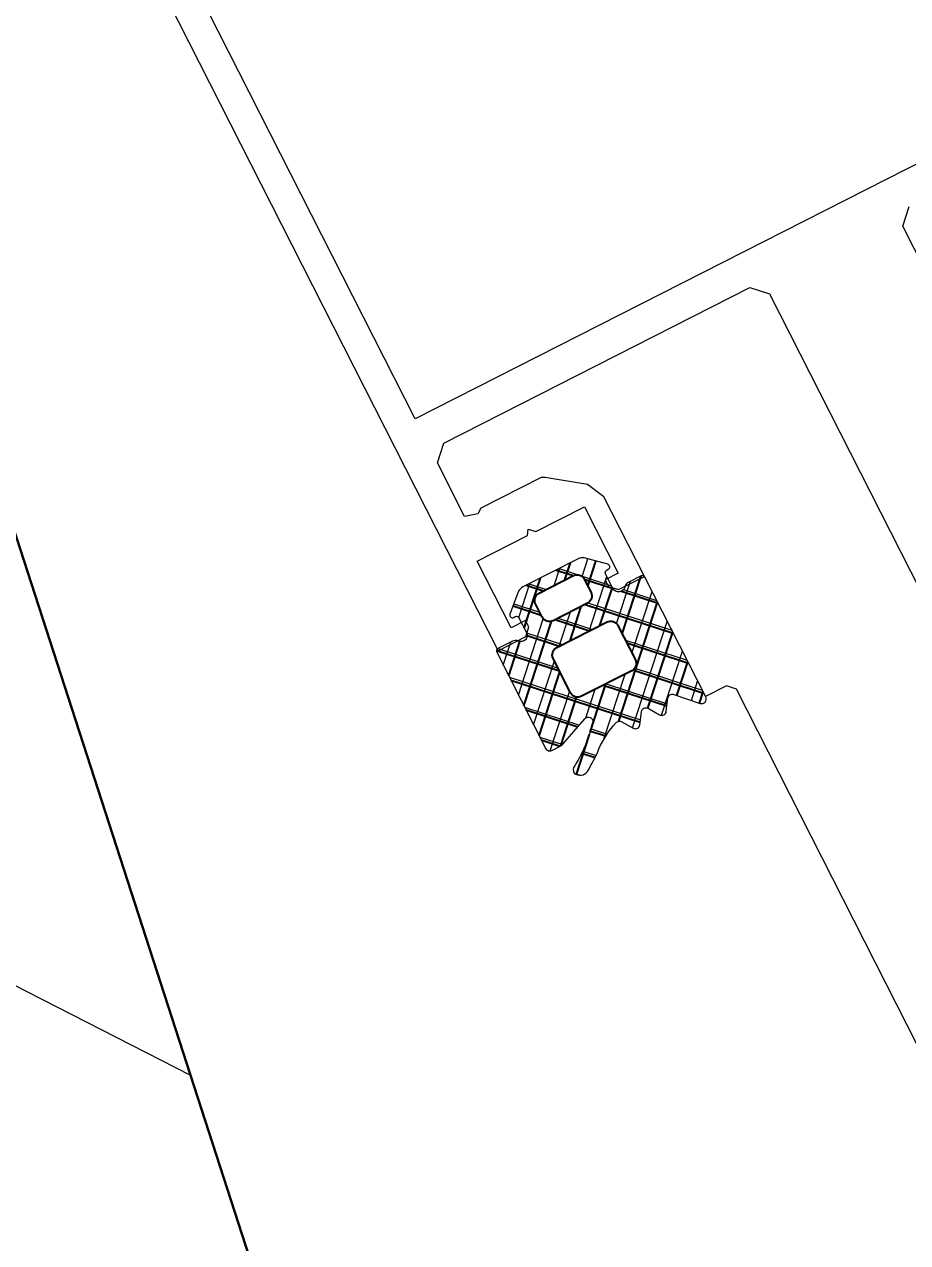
# Model space of a CAD drawing. Header units: millimetres. Extents: x -360149 to 682031, y -35655 to 209517.
# Drawn here: x 75792.6 to 75851.7, y 106471.6 to 106553.1 of the extents above; entities that cross this region are included whole.
import ezdxf
from ezdxf import colors
from ezdxf.entities.mleader import LeaderData, LeaderLine
from ezdxf.math import Vec2, Vec3

# ---------------------------------------------------------------- set-up
doc = ezdxf.new("R2010")
doc.units = ezdxf.units.MM
doc.header["$MEASUREMENT"] = 0
doc.linetypes.add('HIDDEN', pattern=[6, 4, -2])
doc.layers.get('0').update_dxf_attribs({"color": 250, "lineweight": 9})
for name, color, linetype, lineweight in [('АР_Колонны', 250, 'Continuous', 30), ('АР_Колонны Штрих', 250, 'Continuous', 5), ('АР_Окна', 4, 'Continuous', 0), ('АР_Отметки', 250, 'Continuous', 15), ('АР_Перегородки витражные', 152, 'Continuous', 13), ('АР_стены', 250, 'Continuous', 30), ('АР_Сущ Несущая стена', 216, 'Continuous', 30), ('перекр 0.3', 181, 'Continuous', 30)]:
    doc.layers.add(name, color=color, linetype=linetype, lineweight=lineweight)
doc.layers.add('Тонкая', color=7, linetype='Continuous')
doc.styles.add('ISOCPEUR', font='isocpeur.ttf', dxfattribs={"width": 0.7})

# ---------------------------------------------------------------- blocks, each defined once
blk = doc.blocks.new('_DotSmall')
at = {"color": 0, "linetype": 'ByBlock', "const_width": 0.5}
blk.add_lwpolyline([(-0.0625, 0, 1), (0.0625, 0, 1)], format="xyb", close=True, dxfattribs=at)
blk = doc.blocks.new('A$Cb1ac1438')
at = {"layer": 'АР_Колонны Штрих', "ltscale": 100}
h = blk.add_hatch(dxfattribs=at)
h.set_pattern_fill('ANSI35', color=256, scale=500, angle=-72.0645431068729)
h.set_pattern_definition([(332.9354568931271, (-256735.9129927806, 917047.4838722233), (56.87424014611736, 111.3118179161664), []), (332.9354568931271, (-256708.6942039412, 916963.3908433332), (56.87424014611736, 111.3118179161664), [156.25, -31.25, 0, -31.25])])
h.paths.add_polyline_path([(173.2168417862558, -6154.528628895481), (50.03866453003138, -5773.967021993492), (-330.5229423719575, -5897.145199249746), (-207.3447651157039, -6277.70680615172)])
at = {"layer": 'АР_Колонны', "ltscale": 100}
blk.add_lwpolyline([(50.03866453003138, -5773.967021993492), (173.2168417862558, -6154.528628895481), (-207.3447651157039, -6277.70680615172), (-330.5229423719575, -5897.145199249746)], close=True, dxfattribs=at)
blk = doc.blocks.new('стойка витр.')
h = blk.add_hatch()
h.set_pattern_fill('ANSI37', scale=0.5, angle=-69.23283665521843)
h.set_pattern_definition([(335.7671633447816, (-69115.31625940584, 318510.9409690977), (0.6515825639889636, 1.447617495164233), []), (65.76716334478155, (-69115.31625940584, 318510.9409690977), (-1.447617495164233, 0.6515825639889636), [])])
edge = h.paths.add_edge_path()
edge.add_line((-22.69442369043827, 14.13646889062511), (-23.03581465108437, 15.03674084689555))
edge.add_arc((-23.43472203482704, 14.88552442783714), 0.426606969231953, 20.76054121617168, 72.29995807937499)
edge.add_arc((-23.17519432072194, 15.69843630689562), 0.4267278803337561, 110.7639791014305, 252.28796188313498, ccw=False)
edge.add_line((-23.32647754022037, 16.09744767434313), (-22.30045238576713, 16.48652534212306))
edge.add_arc((-22.23557122191811, 16.31559297980009), 0.1828317202011609, 20.74895968860318, 110.7853670150393, ccw=False)
edge.add_line((-22.06459766681655, 16.38036551539699), (-22.02136925791274, 16.26636916297139))
edge.add_arc((-21.85036169383434, 16.33121481389334), 0.1828894349477776, 200.7666051414026, 335.7779732891441)
edge.add_line((-21.68357339510112, 16.25618009645405), (-21.08991230116226, 17.78525728297245))
edge.add_arc((-21.70321396183568, 17.95657679537892), 0.6367804192309714, 344.3928406199507, 381.7248777476984)
edge.add_line((-21.1116628201562, 18.19228116337763), (-22.58147269752226, 22.06827310883818))
edge.add_arc((-23.18057156739388, 21.852472630542), 0.6367804192296693, 19.80944894391843, 57.14148607166609)
edge.add_line((-22.83507592984824, 22.38737642259366), (-24.29334917705273, 23.13834224954917))
edge.add_arc((-24.36844682475663, 22.97158227615987), 0.1828894349476184, 65.75635339884347, 200.7677215648203)
edge.add_line((-24.53945312526776, 22.90673329312267), (-24.49622471639304, 22.79273694081348))
edge.add_arc((-24.66715707872659, 22.7278557770023), 0.1828317201976129, -69.25104032206309, 20.78536700277641, ccw=False)
edge.add_line((-24.60238454316277, 22.55688222189201), (-25.62840969761601, 22.16780455411208))
edge.add_arc((-25.77973726672901, 22.56679910380675), 0.4267278803402734, 149.2463648073436, 290.7703475895543, ccw=False)
edge.add_arc((-26.51302534269302, 23.00322659508151), 0.4266069692186295, 329.2343686070108, 380.7737854734352)
edge.add_line((-26.11415292418678, 23.1545352198882), (-26.50320860397187, 24.18050239048171))
edge.add_arc((-26.6741821590871, 24.11572985494814), 0.1828317201915107, 20.74895966852365, 110.7853670116034)
edge.add_line((-26.73906332292245, 24.28666221726598), (-33.46508004333009, 21.73609814226074))
edge.add_arc((-33.37260125833668, 21.44478009969028), 0.3056444463767395, 107.6120180140902, 200.6882886899978)
edge.add_line((-33.6585366082727, 21.33680091994756), (-33.39916615508264, 20.65282280623796))
edge.add_arc((-33.11489203283651, 20.76049792175978), 0.3039830703862393, 200.7452912846324, 225.8123610097134)
edge.add_line((-33.32677140043234, 20.54252351805917), (-31.79381202385412, 18.90709041146329))
edge.add_arc((-32.0063560722166, 18.68866847666476), 0.3047673113958362, -108.86283880448178, 45.781400895661875, ccw=False)
edge.add_arc((-28.70749382052437, 27.75544220980088), 9.952967568180252, 231.9543329511108, 250.0411665169116, ccw=False)
edge.add_arc((-35.13741779119496, 19.64784166335459), 0.4002801790554734, 42.30928712460122, 119.2250395725891)
edge.add_arc((-34.91139847875967, 19.56672148584141), 0.6024183835395109, 134.3950067436913, 228.6478049676944)
edge.add_arc((-28.53884731806517, 27.80771469972205), 11.01872594929672, 232.0873456721725, 240.8889416158169)
edge.add_arc((-36.88860151399224, 12.8729826853881), 6.091684827127049, 40.75890454826748, 60.61437004968877, ccw=False)
edge.add_arc((-32.50226594848368, 16.64775385941913), 0.3047655738188228, -34.89587558046088, 41.60271899476669, ccw=False)
edge.add_line((-32.25229934006347, 16.47340148731018), (-32.76342180219945, 15.75802363698313))
edge.add_arc((-32.51342051808022, 15.58368567090239), 0.3047857747310843, 145.1100748179471, 256.4242518685471)
edge.add_line((-32.58496309185284, 15.28741547561367), (-31.72801335877739, 15.09082250765641))
edge.add_arc((-31.79955593254474, 14.79455231235153), 0.3047857747455557, -34.88992517811971, 76.42425187022229, ccw=False)
edge.add_line((-31.54955464840168, 14.62021434627968), (-32.06065512256464, 13.90477851201285))
edge.add_arc((-31.81065383841726, 13.73044054594722), 0.304785774745541, 145.1100748233031, 256.4242518693868)
edge.add_line((-31.88219641218893, 13.4341703506434), (-31.02524667911348, 13.23757738269342))
edge.add_arc((-31.09682011228135, 12.94126594878393), 0.3048331054871362, -24.2246592297883, 76.42043308581259, ccw=False)
edge.add_line((-30.81882951050648, 12.81618818287097), (-31.59985344059533, 11.12048939903616))
edge.add_arc((-31.32187980059053, 10.99539431777895), 0.3048247429134716, 155.7710645559098, 290.7402899417831)
edge.add_line((-31.21393143609748, 10.71032366952568), (-22.80062470957637, 13.90072279884771))
edge.add_arc((-22.86539724513609, 14.07169635396312), 0.1828317202009504, 290.7489596761703, 380.7489600455551)
edge = h.paths.add_edge_path(flags=16)
edge.add_line((-23.10434971895302, 21.04022295145114), (-22.19142218885827, 18.63276889372355))
edge.add_arc((-22.69773797682865, 18.4407695405971), 0.5414973949605305, -69.23283665472542, 20.767163345274582, ccw=False)
edge.add_line((-22.5057386237022, 17.93445375262672), (-23.43116100440966, 17.58352553217992))
edge.add_arc((-23.62316035752519, 18.08984132014666), 0.5414973949532591, 200.7671633443313, 290.7671633443313, ccw=False)
edge.add_line((-24.12947614549194, 17.89784196703113), (-25.04240367558668, 20.30529602475872))
edge.add_arc((-24.53608788761267, 20.4972953778888), 0.541497394965222, 110.76716334549809, 200.7671633454981, ccw=False)
edge.add_line((-24.72808724074275, 21.00361116586282), (-23.80266486003529, 21.35453938630963))
edge.add_arc((-23.6106655069234, 20.84822359833925), 0.5414973949553709, 20.767163343835023, 110.767163343835, ccw=False)
edge = h.paths.add_edge_path(flags=16)
edge.add_line((-26.85119390953332, 20.26120087689196), (-25.51269974335446, 16.73149769075098))
edge.add_arc((-26.01901553132848, 16.5394983376209), 0.541497394965222, -69.23283665450191, 20.76716334549809, ccw=False)
edge.add_line((-25.82701617819839, 16.03318254964688), (-28.23444912247942, 15.12026302596496))
edge.add_arc((-28.4264484756095, 15.62657881394625), 0.5414973949720253, 200.7671633452251, 290.76716334522513, ccw=False)
edge.add_line((-28.9327642635908, 15.43457946081617), (-30.27125842979876, 18.96428264696442))
edge.add_arc((-29.76494264181383, 19.15628200007632), 0.5414973949689773, 110.76716334328901, 200.767163343289, ccw=False)
edge.add_line((-29.95694199492573, 19.66259778806125), (-27.5495090506447, 20.57551731175045))
edge.add_arc((-27.35750969751825, 20.06920152376551), 0.541497394974137, 20.767163344728715, 110.76716334472869, ccw=False)
at = {"lineweight": 0, "ltscale": 100, "transparency": 33554687}
for points in [[(65.92687011216185, 59.2824299609274), (-26.6419368966599, 24.17953274302999), (-25.90703195796232, 22.24153677027789), (-25.27813291337225, 21.95846499659092), (-24.82208952034125, 22.13140062004823), (-25.21116718812846, 23.15742577453057), (-20.53714279274573, 24.92985650197079), (-19.19699615391437, 21.39579562939616), (-18.76855027934653, 21.29748815141647), (-18.98085410959902, 20.82581386800302), (-17.68393587967148, 17.40574934773758), (-22.35796027505421, 15.63331862029736), (-22.70380953396671, 16.54534742246324), (-23.1598529269977, 16.37241179900593), (-23.44292470067739, 15.74351275440858), (-22.75122618288151, 13.91945515007683), (-17.16517298531835, 16.03773513642955), (-16.24131551088067, 17.04008095841709), (-15.46667035139399, 19.81128934778826), (-15.4391308168415, 20.08251046122314), (-17.03864790883381, 24.30054944750736), (-17.39634782800567, 24.5561396704943), (-17.47095398549573, 25.44057095424068), (-13.70890040838276, 26.86717441076325), (-12.4510803312005, 26.30097287951503), (-4.305940852005733, 4.821667629301373), (-4.8720624113339, 3.563811556159635), (-32.68827406296623, -6.984337978748954)], [(-29.14341260807123, -16.33238676948531), (-1.327200956468005, -5.784237234569446), (-0.06938087928574532, -6.350438765824947)], [(-69.8438361948356, -5.633594956780144), (-69.21493715024553, -5.916666730459838), (-30.90838462579995, 8.609511357899464), (-30.62531285212026, 9.238410402496811), (-31.1873041553481, 10.72042096611403)]]:
    blk.add_lwpolyline(points, dxfattribs=at)
blk.add_lwpolyline([(63.8117502759269, 56.26367979055794), (85.07351613373612, 0.1949089383633691), (10.63088292890461, -28.03438542609365), (-10.63088292890461, 28.03438542610093)], close=True, dxfattribs=at)
at = {"color": 7, "lineweight": 0, "ltscale": 100, "transparency": 33554687}
blk.add_lwpolyline([(-22.69442369043827, 14.13646889062511), (-23.03581465108437, 15.03674084689555, 0.2287523810762611), (-23.30501911480678, 15.29193636016134, -0.7101639231358212), (-23.32647754022037, 16.09744767434313), (-22.30045238576713, 16.48652534212306, -0.4143996870914876), (-22.06459766681655, 16.38036551539699), (-22.02136925791274, 16.26636916297139, 0.6682503890445888), (-21.68357339510112, 16.25618009645405), (-21.08991230116226, 17.78525728297245, 0.1643479059441302), (-21.1116628201562, 18.19228116337763), (-22.58147269752226, 22.06827310883818, 0.1643479059441302), (-22.83507592984824, 22.38737642259366), (-24.29334917705273, 23.13834224954917, 0.6682503891596868), (-24.53945312526776, 22.90673329312267), (-24.49622471639304, 22.79273694081348, -0.4143996870833266), (-24.60238454316277, 22.55688222189201), (-25.62840969761601, 22.16780455411208, -0.7101639231391418), (-26.14645609946456, 22.78500538597291, 0.2287523810910513), (-26.11415292418678, 23.1545352198882), (-26.50320860397187, 24.18050239048171, 0.4143996871765861), (-26.73906332292245, 24.28666221726598), (-33.46508004333009, 21.73609814226074, 0.4300281847644905), (-33.6585366082727, 21.33680091994756), (-33.39916615508264, 20.65282280623796, 0.1098139781175365), (-33.32677140043234, 20.54252351805917), (-31.79381202385412, 18.90709041146329, -0.8000358277039689), (-32.10488848172827, 18.40026861818478, -0.07908294790216032), (-34.84140179419774, 19.91728321780829, 0.3488032577412263), (-35.33285102594527, 19.99716969329165, 0.4361245879823007), (-35.30940773655311, 19.11450854978466, 0.03842309887939363), (-33.89950172111276, 18.18089248692559, -0.08685322061285544), (-32.2743724368047, 16.85010652759956, -0.3467629046601076), (-32.25229934006347, 16.47340148731018), (-32.76342180219945, 15.75802363698313, 0.5278770357902526), (-32.58496309185284, 15.28741547561367), (-31.72801335877739, 15.09082250765641, -0.5278770357776507), (-31.54955464840168, 14.62021434627968), (-32.06065512256464, 13.90477851201285, 0.5278770357650493), (-31.88219641218893, 13.4341703506434), (-31.02524667911348, 13.23757738269342, -0.4697389635461835), (-30.81882951050648, 12.81618818287097), (-31.59985344059533, 11.12048939903616, 0.667984424932516), (-31.21393143609748, 10.71032366952568), (-22.80062470957637, 13.90072279884771, 0.4142135642613711)], format="xyb", close=True, dxfattribs=at)
for points in [[(-26.73906332292245, 24.28666221726598), (-26.73906332292245, 24.28666221726598)], [(-22.80062470957637, 13.90072279884771), (-22.80062470957637, 13.90072279884771)]]:
    blk.add_lwpolyline(points, dxfattribs=at)
at = {"color": 7}
for points in [[(-23.10434971895302, 21.04022295145114), (-22.19142218885827, 18.63276889372355, -0.414213562373095), (-22.5057386237022, 17.93445375262672), (-23.43116100440966, 17.58352553217992, -0.414213562373095), (-24.12947614549194, 17.89784196703113), (-25.04240367558668, 20.30529602475872, -0.414213562373095), (-24.72808724074275, 21.00361116586282), (-23.80266486003529, 21.35453938630963, -0.414213562373095)], [(-26.85119390953332, 20.26120087689196), (-25.51269974335446, 16.73149769075098, -0.414213562373095), (-25.82701617819839, 16.03318254964688), (-28.23444912247942, 15.12026302596496, -0.414213562373095), (-28.9327642635908, 15.43457946081617), (-30.27125842979876, 18.96428264696442, -0.414213562373095), (-29.95694199492573, 19.66259778806125), (-27.5495090506447, 20.57551731175045, -0.414213562373095)]]:
    blk.add_lwpolyline(points, format="xyb", close=True, dxfattribs=at)
at = {"color": 7, "lineweight": 0, "ltscale": 100, "transparency": 33554687}
blk.add_arc((-33.37357679728302, 21.44486016019073), 0.304760386648688, 110.7561904730667, 200.7778938289061, dxfattribs=at)
blk = doc.blocks.new('A$Cf7573d2c')
h = blk.add_hatch()
h.set_pattern_fill('ANSI37', color=5, scale=0.4999999999999999, angle=11.05056813833426)
h.set_pattern_definition([(56.05056813833426, (-325577.5326109263, -14427.20117750167), (-1.316880116997287, 0.8865568269756945), []), (146.0505681383342, (-325577.5326109263, -14427.20117750167), (-0.8865568269756945, -1.316880116997287), [])])
edge = h.paths.add_edge_path()
edge.add_line((11.41465996426996, -79.99643199487764), (10.46968452970032, -80.18098228986491))
edge.add_arc((10.55140614984776, -80.59968872998178), 0.4266069692291248, 101.043946010946, 152.583362874149)
edge.add_arc((9.793957552359752, -80.20668493908093), 0.4267278803342317, 191.0473838945442, 332.5713666762502, ccw=False)
edge.add_line((9.375137345981784, -80.28845485154307), (9.164808407542296, -79.21148187752988))
edge.add_arc((9.344238991408933, -79.17638054589366), 0.1828317201947123, 101.03236448459671, 191.0687718110337, ccw=False)
edge.add_line((9.30925168201793, -78.99692769389367), (9.428908583358862, -78.97355913252977))
edge.add_arc((9.39385494741606, -78.79406041936467), 0.182889434962051, 281.0500099214912, 416.0613780692319)
edge.add_line((9.495962937711738, -78.64232873599394), (8.089016010286286, -77.79911412490765))
edge.add_arc((7.816644230628035, -78.3747033152498), 0.6367804192914093, 64.67624541442503, 102.008282542173)
edge.add_line((7.684160098433495, -77.75185722101014), (3.615703731076792, -78.54641207955137))
edge.add_arc((3.727295635401254, -79.173338350509), 0.636780419240097, 100.0928537358094, 137.4248908635568)
edge.add_line((3.258376220357604, -78.74252065760083), (2.272063397220336, -80.0531302683521))
edge.add_arc((2.423756540580288, -80.15529550549245), 0.182889434966498, 146.039758200854, 281.0511263668317)
edge.add_line((2.458813674165867, -80.33479353558505), (2.578470575390384, -80.31142497422115))
edge.add_arc((2.613571906944562, -80.49085555806899), 0.182831720160508, 11.03236446209769, 101.06877178693532, ccw=False)
edge.add_line((2.79302475892473, -80.455868248755), (3.003353697480634, -81.53284122276818))
edge.add_arc((2.584542582461389, -81.6146576870381), 0.4267278803749458, -130.47023040168227, 11.053752380527897, ccw=False)
edge.add_arc((2.030615204991726, -82.2637684772957), 0.4266069692120041, 49.5177734016168, 101.0571902680406)
edge.add_line((1.948796800570562, -81.84508093881595), (0.8718846896663308, -82.0553979909455))
edge.add_arc((0.9068719990261886, -82.23485084292453), 0.1828317201681706, 101.0323644762739, 191.0687718193541)
edge.add_line((0.7274414151906967, -82.2699521745817), (2.106234080158174, -89.32995279858005))
edge.add_arc((2.408981151662215, -89.28796782188036), 0.3056444463306128, 187.8954228019012, 280.9716934778102)
edge.add_line((2.467152627417818, -89.58802549463871), (3.185094034764916, -89.44781412654265))
edge.add_arc((3.126941887751211, -89.14944516903338), 0.3039830702645643, 281.0286960890925, 306.0957658141734)
edge.add_line((3.306029453873634, -89.39507365001191), (5.176726684905589, -88.1601251628017))
edge.add_arc((5.356143180744712, -88.40648432158397), 0.3047673113952634, -28.579434009353804, 126.06480569078869, ccw=False)
edge.add_arc((-3.023799238718447, -83.6247018996756), 9.952967568203494, 312.237737744563, 330.32457131036375, ccw=False)
edge.add_arc((3.882285149072121, -91.33074545772703), 0.4002801790518057, 122.5926919233885, 199.5084443713766)
edge.add_arc((4.000388008000102, -91.12165952445687), 0.6024183835289821, 214.6784115371002, 308.9312097611028)
edge.add_arc((-3.046858568287144, -83.44965241108206), 11.01872594965999, 312.3707504643666, 321.172346408011)
edge.add_arc((10.26440043355916, -94.20023375649555), 6.09168482694455, 121.0423093429209, 140.8977748443422, ccw=False)
edge.add_arc((7.284082988952713, -89.23973528991692), 0.3047655738078916, 45.38752921329251, 121.88612378851909, ccw=False)
edge.add_line((7.498122293618508, -89.02278084530553), (8.116973152966239, -89.64730887029145))
edge.add_arc((8.331004110641391, -89.43031781604256), 0.3047857747129765, 225.3934796127387, 336.7076566633418)
edge.add_line((8.610949610476382, -89.55083704931894), (8.949353960924782, -88.73936053352372))
edge.add_arc((9.229299460771111, -88.8598797667927), 0.3047857747204645, 45.393479617120875, 156.7076566654631, ccw=False)
edge.add_line((9.443330418434925, -88.64288871252211), (10.06224214087706, -89.26740485119808))
edge.add_arc((10.27627309859769, -89.05041379688058), 0.304785774793757, 225.3934796157099, 336.7076566617938)
edge.add_line((10.55621859850362, -89.17093303019647), (10.8946229488356, -88.35945651440124))
edge.add_arc((11.17460388746825, -88.48001312446931), 0.3048331055327169, 56.058745561357625, 156.7038378769572, ccw=False)
edge.add_line((11.34480519453064, -88.22712038573809), (12.88436133123469, -89.28313158194942))
edge.add_arc((13.05457684253595, -89.03025848406948), 0.3048247429572407, 236.0544693444964, 371.0236947303713)
edge.add_line((13.35377701732796, -88.97197144156962), (11.6291001267964, -80.14089753731969))
edge.add_arc((11.44964727477784, -80.17588484667064), 0.1828317202052636, 11.03236447116439, 101.0323648405485)
edge = h.paths.add_edge_path(flags=16)
edge.add_line((4.540757622104138, -79.23529726907145), (7.067755079362541, -78.74178377749922))
edge.add_arc((7.171546747355023, -79.27324094260985), 0.5414973949079368, 11.050568135283015, 101.05056813528307, ccw=False)
edge.add_line((7.703003912465647, -79.16944927461736), (7.892709892010316, -80.14082399115432))
edge.add_arc((7.361252726892417, -80.24461565921229), 0.5414973949276295, -78.94943185806409, 11.050568141935912, ccw=False)
edge.add_line((7.465044394950382, -80.77607282433019), (4.938046937691979, -81.26958631591697))
edge.add_arc((4.834255269641289, -80.73812915074814), 0.5414973949762222, 191.0505681401473, 281.05056814014733, ccw=False)
edge.add_line((4.302798104472458, -80.84192081879883), (4.113092124927789, -79.87054610224732))
edge.add_arc((4.644549290103896, -79.76675443424756), 0.5414973949736009, 101.05056813471049, 191.0505681347106, ccw=False)
edge = h.paths.add_edge_path(flags=16)
edge.add_line((4.676231182878837, -83.05987093099975), (8.381203640135936, -82.33630316946073))
edge.add_arc((8.484995308186626, -82.86776033462957), 0.5414973949762222, 11.050568140147277, 101.05056814014728, ccw=False)
edge.add_line((9.016452473355457, -82.76396866657888), (9.509961636853404, -85.29094396196888))
edge.add_arc((8.978504471662745, -85.39473562998319), 0.5414973949906723, -78.94943186407329, 11.05056813592671, ccw=False)
edge.add_line((9.082296139677055, -85.92619279517385), (5.37732368230354, -86.64976055674197))
edge.add_arc((5.27353201432561, -86.11830339161679), 0.5414973949194297, 191.0505681334767, 281.05056813347676, ccw=False)
edge.add_line((4.742074849200435, -86.22209505959472), (4.248565685702488, -83.69511976420472))
edge.add_arc((4.780022850893147, -83.59132809619041), 0.5414973949906723, 101.05056813592671, 191.0505681359266, ccw=False)
at = {"color": 5, "lineweight": 0, "ltscale": 100, "transparency": 33554687}
for points in [[(-18.12661785061937, 14.97306006058352), (0.8494265772169456, -82.19229982656543), (2.883654761011712, -81.79502239728754), (3.268808120395988, -81.22292054705031), (3.175321988761425, -80.74423207908694), (2.098349014646374, -80.95456101758464), (1.140202340320684, -76.04844547851826), (4.849748867331073, -75.3239844176278), (5.018956985673867, -74.91827659131377), (5.448033373337239, -75.20714161088108), (9.037922999123111, -74.50604911138362), (9.996069673448801, -79.41216465045), (9.038753600558266, -79.5991250275838), (9.132239732309245, -80.07781349554716), (9.704341582604684, -80.4629668550042), (11.61897372815292, -80.08904610075115), (10.47386667667888, -74.225614488867), (9.64182380773127, -73.14583930670051), (7.041110076359473, -71.91459637857042), (6.778427712619305, -71.84167660005915), (2.350939778378233, -72.70634902901656), (2.038645334308967, -73.01578040185268), (1.154309903038666, -72.94004652887816), (0.383111719507724, -68.9911861994915), (1.153479301603511, -67.84697061266343), (23.69935076951515, -63.44384321071266), (24.84361533320043, -64.21413804324402), (30.5457701429259, -93.41157833833131)], [(40.35800122097135, -91.49528498963627), (34.65584641124588, -62.29784469456354), (35.42621399322525, -61.15362910773547)], [(11.6291001267964, -80.14089753731969), (11.6291001267964, -80.14089753731969)], [(0.7274414151906967, -82.2699521745817), (0.7274414151906967, -82.2699521745817)], [(22.94347876822576, -129.8061585653631), (23.32863212761004, -129.2340567151259), (15.4760210152017, -89.0253721447516), (14.90391916502267, -88.64021878529456), (13.34831858612597, -88.94402196916053)]]:
    blk.add_lwpolyline(points, dxfattribs=at)
blk.add_lwpolyline([(-15.50815186044201, 12.37879323330708), (43.34474334609695, 23.8725514558173), (58.60503199696541, -54.26656991802156), (-0.247863209573552, -65.76032814054633)], close=True, dxfattribs=at)
blk.add_lwpolyline([(11.41465996426996, -79.99643199487764), (10.46968452970032, -80.18098228986491, 0.2287523810762611), (10.17271494236775, -80.40325432471582, -0.7101639231358212), (9.375137345981784, -80.28845485154307), (9.164808407542296, -79.21148187752988, -0.4143996870914876), (9.30925168201793, -78.99692769389367), (9.428908583358862, -78.97355913252977, 0.6682503890445888), (9.495962937711738, -78.64232873599394), (8.089016010286286, -77.79911412490765, 0.1643479059441302), (7.684160098433495, -77.75185722101014), (3.615703731076792, -78.54641207955137, 0.1643479059441302), (3.258376220357604, -78.74252065760083), (2.272063397220336, -80.0531302683521, 0.6682503891596868), (2.458813674165867, -80.33479353558505), (2.578470575390384, -80.31142497422115, -0.4143996870833266), (2.79302475892473, -80.455868248755), (3.003353697480634, -81.53284122276818, -0.7101639231391418), (2.307573626632802, -81.9392880636151, 0.2287523810910513), (1.948796800570562, -81.84508093881595), (0.8718846896663308, -82.0553979909455, 0.4143996871765861), (0.7274414151906967, -82.2699521745817), (2.106234080158174, -89.32995279858005, 0.4300281847644905), (2.467152627417818, -89.58802549463871), (3.185094034764916, -89.44781412654265, 0.1098139781175365), (3.306029453873634, -89.39507365001191), (5.176726684905589, -88.1601251628017, -0.8000358277039689), (5.623776040622033, -88.55227789623314, -0.07908294790216032), (3.666668896563351, -90.99350095681439, 0.3488032577412263), (3.504984140978195, -91.46441733597021, 0.4361245879823007), (4.378939818707295, -91.59028137139103, 0.03842309887939363), (5.537119518499821, -90.3581719166832, -0.08685322061285544), (7.123095843824558, -88.98095895003644, -0.3467629046601076), (7.498122293618508, -89.02278084530553), (8.116973152966239, -89.64730887029145, 0.5278770357902526), (8.610949610476382, -89.55083704931894), (8.949353960924782, -88.73936053352372, -0.5278770357776507), (9.443330418434925, -88.64288871252211), (10.06224214087706, -89.26740485119808, 0.5278770357650493), (10.55621859850362, -89.17093303019647), (10.8946229488356, -88.35945651440124, -0.4697389635461835), (11.34480519453064, -88.22712038573809), (12.88436133123469, -89.28313158194942, 0.667984424932516), (13.35377701732796, -88.97197144156962), (11.6291001267964, -80.14089753731969, 0.4142135642613711)], format="xyb", close=True, dxfattribs=at)
at = {"color": 5}
for points in [[(4.540757622104138, -79.23529726907145), (7.067755079362541, -78.74178377749922, -0.414213562373095), (7.703003912465647, -79.16944927461736), (7.892709892010316, -80.14082399115432, -0.414213562373095), (7.465044394950382, -80.77607282433019), (4.938046937691979, -81.26958631591697, -0.414213562373095), (4.302798104472458, -80.84192081879883), (4.113092124927789, -79.87054610224732, -0.414213562373095)], [(4.676231182878837, -83.05987093099975), (8.381203640135936, -82.33630316946073, -0.414213562373095), (9.016452473355457, -82.76396866657888), (9.509961636853404, -85.29094396196888, -0.414213562373095), (9.082296139677055, -85.92619279517385), (5.37732368230354, -86.64976055674197, -0.414213562373095), (4.742074849200435, -86.22209505959472), (4.248565685702488, -83.69511976420472, -0.414213562373095)]]:
    blk.add_lwpolyline(points, format="xyb", close=True, dxfattribs=at)
at = {"color": 5, "lineweight": 0, "ltscale": 100, "transparency": 33554687}
blk.add_arc((2.408737593214028, -89.28891585412202), 0.3047603866486879, 191.0395952653897, 281.06129862006, dxfattribs=at)
at = {"layer": 'АР_Перегородки витражные', "rotation": 80.28340479355269}
blk.add_blockref('стойка витр.', (29.17858439369593, -60.01344902928395), dxfattribs=at)
blk = doc.blocks.new('A$Cd39b9c29')
at = {"color": 241, "ltscale": 100, "true_color": 0xf7abae, "rotation": 15.99619938090556}
blk.add_blockref('A$Cf7573d2c', (194.7143770353869, -6002.058359785675), dxfattribs=at)
blk = doc.blocks.new('A$Cec9b444d')
at = {"layer": 'Тонкая', "ltscale": 100, "rotation": 359.8999999999999}
blk.add_blockref('A$Cd39b9c29', (-19.13216614062549, 2.909131854816223), dxfattribs=at)

msp = doc.modelspace()

# ---------------------------------------------------------------- linework, layer by layer
at = {"layer": 'АР_Сущ Несущая стена', "lineweight": 18, "ltscale": 100}
msp.add_arc((72770.17612167158, 115484.9159482658), 9778.654617052323, 272.5925479651556, 356.6353913737287, dxfattribs=at)
at = {"layer": 'перекр 0.3', "color": 7, "linetype": 'HIDDEN', "lineweight": 5, "ltscale": 50}
for centre, end in [((72762.50869917653, 115502.9055754673), 356.2887310665424), ((72762.50869917654, 115502.9055754673), 356.2887310664614)]:
    msp.add_arc(centre, 9144.28346907419, 272.8206375183279, end, dxfattribs=at)

# ---------------------------------------------------------------- block references
at = {"layer": 'АР_Окна', "ltscale": 100}
msp.add_blockref('A$Cec9b444d', (75635.8984255197, 112589.4983117845), dxfattribs=at)
at = {"layer": 'АР_стены', "color": 51, "ltscale": 100, "true_color": 0xf8f6b0}
msp.add_blockref('A$Cb1ac1438', (75642.39691995172, 112600.6824583522), dxfattribs=at)

# ---------------------------------------------------------------- leaders
at = {"layer": 'АР_Отметки'}
ml = msp.add_multileader_mtext('Standard', dxfattribs=at)
ml.set_content('Л.4', color=256, style='ISOCPEUR')
ml.set_leader_properties(color=256, linetype='Continuous', lineweight=-1)
ml.set_arrow_properties(name='DOTSMALL')
ml.build(insert=Vec2(0, 0))
ml.multileader.update_dxf_attribs({"has_text_frame": 1, "text_left_attachment_type": 4, "text_right_attachment_type": 4, "dogleg_length": 100, "arrow_head_size": 180})
ctx = ml.context
ctx.base_point, ctx.char_height, ctx.arrow_head_size, ctx.landing_gap_size, ctx.plane_origin = Vec3(82551.88361877995, 129862.5586691831), 250, 180, 50, Vec3(110672.3311237746, 117704.8992180973)
ctx.left_attachment, ctx.right_attachment = 4, 4
notes = []
notes.append((ctx, [(0, (0, 0, 0), (0, 0), (1, 0), 1, [])]))
ctx.mtext.insert, ctx.mtext.width, ctx.mtext.line_spacing_style, ctx.mtext.flow_direction = Vec3(82601.88361877995, 130195.8920025164), 852.6970314602484, 2, 5
ml = msp.add_multileader_mtext('Standard', dxfattribs=at)
ml.set_content('Л.4', color=256, style='ISOCPEUR')
ml.set_leader_properties(color=256, linetype='Continuous', lineweight=-1)
ml.set_arrow_properties(name='DOTSMALL')
ml.build(insert=Vec2(0, 0))
ml.multileader.update_dxf_attribs({"has_text_frame": 1, "text_left_attachment_type": 4, "text_right_attachment_type": 4, "dogleg_length": 100, "arrow_head_size": 180})
ctx = ml.context
ctx.base_point, ctx.char_height, ctx.arrow_head_size, ctx.landing_gap_size, ctx.plane_origin = Vec3(492034.935902789, 129862.5586691835), 250, 180, 50, Vec3(520155.3834077836, 117704.8992180977)
ctx.left_attachment, ctx.right_attachment = 4, 4
notes.append((ctx, [(0, (0, 0, 0), (0, 0), (1, 0), 1, [])]))
ctx.mtext.insert, ctx.mtext.width, ctx.mtext.line_spacing_style, ctx.mtext.flow_direction = Vec3(492084.935902789, 130195.8920025169), 852.6970314602484, 2, 5
ml = msp.add_multileader_mtext('Standard', dxfattribs=at)
ml.set_content('Л.4', color=256, style='ISOCPEUR')
ml.set_leader_properties(color=256, linetype='Continuous', lineweight=-1)
ml.set_arrow_properties(name='DOTSMALL')
ml.build(insert=Vec2(0, 0))
ml.multileader.update_dxf_attribs({"has_text_frame": 1, "text_left_attachment_type": 4, "text_right_attachment_type": 4, "dogleg_length": 100, "arrow_head_size": 180})
ctx = ml.context
ctx.base_point, ctx.char_height, ctx.arrow_head_size, ctx.landing_gap_size, ctx.plane_origin = Vec3(219490.0396342473, 129862.5586691831), 250, 180, 50, Vec3(247610.4871392419, 117704.8992180973)
ctx.left_attachment, ctx.right_attachment = 4, 4
notes.append((ctx, [(0, (0, 0, 0), (0, 0), (1, 0), 1, [])]))
ctx.mtext.insert, ctx.mtext.width, ctx.mtext.line_spacing_style, ctx.mtext.flow_direction = Vec3(219540.0396342473, 130195.8920025164), 852.6970314602484, 2, 5
ml = msp.add_multileader_mtext('Standard', dxfattribs=at)
ml.set_content('+13,200', color=256, style='ISOCPEUR')
ml.set_leader_properties(color=256, linetype='Continuous', lineweight=-1)
ml.set_arrow_properties(name='DOTSMALL')
ml.build(insert=Vec2(0, 0))
ml.multileader.update_dxf_attribs({"has_text_frame": 1, "text_left_attachment_type": 4, "text_right_attachment_type": 4, "dogleg_length": 100, "arrow_head_size": 180})
ctx = ml.context
ctx.base_point, ctx.char_height, ctx.arrow_head_size, ctx.landing_gap_size, ctx.plane_origin = Vec3(224688.9523004238, 129360.2024237192), 250, 180, 50, Vec3(225232.2334993228, 130163.1591693202)
ctx.left_attachment, ctx.right_attachment = 4, 4
notes.append((ctx, [(0, (0, 0, 0), (0, 0), (1, 0), 1, [])]))
ctx.mtext.insert, ctx.mtext.width, ctx.mtext.line_spacing_style, ctx.mtext.flow_direction = Vec3(224738.9523004238, 129693.5357570526), 852.6970314602484, 2, 5
ml = msp.add_multileader_mtext('Standard', dxfattribs=at)
ml.set_content('+8,400', color=256, style='ISOCPEUR')
ml.set_leader_properties(color=256, linetype='Continuous', lineweight=-1)
ml.set_arrow_properties(name='DOTSMALL')
ml.build(insert=Vec2(0, 0))
ml.multileader.update_dxf_attribs({"has_text_frame": 1, "text_left_attachment_type": 4, "text_right_attachment_type": 4, "dogleg_length": 100, "arrow_head_size": 180})
ctx = ml.context
ctx.base_point, ctx.char_height, ctx.arrow_head_size, ctx.landing_gap_size, ctx.plane_origin = Vec3(82370.95230042376, 129105.2024237192), 250, 180, 50, Vec3(82914.23349932279, 129908.1591693202)
ctx.left_attachment, ctx.right_attachment = 4, 4
notes.append((ctx, [(0, (0, 0, 0), (0, 0), (1, 0), 1, [])]))
ctx.mtext.insert, ctx.mtext.width, ctx.mtext.line_spacing_style, ctx.mtext.flow_direction = Vec3(82420.95230042376, 129438.5357570526), 852.6970314602484, 2, 5
ml = msp.add_multileader_mtext('Standard', dxfattribs=at)
ml.set_content('+7,050', color=256, style='ISOCPEUR')
ml.set_leader_properties(color=256, linetype='Continuous', lineweight=-1)
ml.set_arrow_properties(name='DOTSMALL')
ml.build(insert=Vec2(0, 0))
ml.multileader.update_dxf_attribs({"has_text_frame": 1, "text_left_attachment_type": 4, "text_right_attachment_type": 4, "dogleg_length": 100, "arrow_head_size": 180})
ctx = ml.context
ctx.base_point, ctx.char_height, ctx.arrow_head_size, ctx.landing_gap_size, ctx.plane_origin = Vec3(87665.16278836317, 129033.3647259978), 250, 180, 50, Vec3(87583.76933851396, 127765.8005338676)
ctx.left_attachment, ctx.right_attachment = 4, 4
notes.append((ctx, [(0, (0, 0, 0), (0, 0), (1, 0), 1, [])]))
ctx.mtext.insert, ctx.mtext.width, ctx.mtext.line_spacing_style, ctx.mtext.flow_direction = Vec3(87715.16278836317, 129366.6980593312), 852.6970314602484, 2, 5
ml = msp.add_multileader_mtext('Standard', dxfattribs=at)
ml.set_content('+6,300', color=256, style='ISOCPEUR')
ml.set_leader_properties(color=256, linetype='Continuous', lineweight=-1)
ml.set_arrow_properties(name='DOTSMALL')
ml.build(insert=Vec2(0, 0))
ml.multileader.update_dxf_attribs({"has_text_frame": 1, "text_left_attachment_type": 4, "text_right_attachment_type": 4, "dogleg_length": 100, "arrow_head_size": 180})
ctx = ml.context
ctx.base_point, ctx.char_height, ctx.arrow_head_size, ctx.landing_gap_size, ctx.plane_origin = Vec3(113829.7447478375, 126453.1384298479), 250, 180, 50, Vec3(122173.5671173736, 124212.2258155168)
ctx.left_attachment, ctx.right_attachment = 4, 4
notes.append((ctx, [(0, (0, 0, 0), (0, 0), (1, 0), 1, [])]))
ctx.mtext.insert, ctx.mtext.width, ctx.mtext.line_spacing_style, ctx.mtext.flow_direction = Vec3(113879.7447478375, 126786.4717631813), 852.6970314602484, 2, 5
ml = msp.add_multileader_mtext('Standard', dxfattribs=at)
ml.set_content('Л.5', color=256, style='ISOCPEUR')
ml.set_leader_properties(color=256, linetype='Continuous', lineweight=-1)
ml.set_arrow_properties(name='DOTSMALL')
ml.build(insert=Vec2(0, 0))
ml.multileader.update_dxf_attribs({"has_text_frame": 1, "text_left_attachment_type": 4, "text_right_attachment_type": 4, "dogleg_length": 100, "arrow_head_size": 180})
ctx = ml.context
ctx.base_point, ctx.char_height, ctx.arrow_head_size, ctx.landing_gap_size, ctx.plane_origin = Vec3(112375.7815591844, 126435.237933181), 250, 180, 50, Vec3(138158.6476285871, 112714.6362037459)
ctx.left_attachment, ctx.right_attachment = 4, 4
notes.append((ctx, [(0, (0, 0, 0), (0, 0), (1, 0), 1, [])]))
ctx.mtext.insert, ctx.mtext.width, ctx.mtext.line_spacing_style, ctx.mtext.flow_direction = Vec3(112425.7815591844, 126768.5712665144), 852.6970314602484, 2, 5
ml = msp.add_multileader_mtext('Standard', dxfattribs=at)
ml.set_content('+8,400', color=256, style='ISOCPEUR')
ml.set_leader_properties(color=256, linetype='Continuous', lineweight=-1)
ml.set_arrow_properties(name='DOTSMALL')
ml.build(insert=Vec2(0, 0))
ml.multileader.update_dxf_attribs({"has_text_frame": 1, "text_left_attachment_type": 4, "text_right_attachment_type": 4, "dogleg_length": 100, "arrow_head_size": 180})
ctx = ml.context
ctx.base_point, ctx.char_height, ctx.arrow_head_size, ctx.landing_gap_size, ctx.plane_origin = Vec3(113171.9531570631, 119660.7644372326), 250, 180, 50, Vec3(117140.1386928709, 126539.5102048671)
ctx.left_attachment, ctx.right_attachment = 4, 4
notes.append((ctx, [(0, (0, 0, 0), (0, 0), (1, 0), 1, [])]))
ctx.mtext.insert, ctx.mtext.width, ctx.mtext.line_spacing_style, ctx.mtext.flow_direction = Vec3(113221.9531570631, 119994.0977705659), 852.6970314602484, 2, 5
ml = msp.add_multileader_mtext('Standard', dxfattribs=at)
ml.set_content('+8,400', color=256, style='ISOCPEUR')
ml.set_leader_properties(color=256, linetype='Continuous', lineweight=-1)
ml.set_arrow_properties(name='DOTSMALL')
ml.build(insert=Vec2(0, 0))
ml.multileader.update_dxf_attribs({"has_text_frame": 1, "text_left_attachment_type": 4, "text_right_attachment_type": 4, "dogleg_length": 100, "arrow_head_size": 180})
ctx = ml.context
ctx.base_point, ctx.char_height, ctx.arrow_head_size, ctx.landing_gap_size, ctx.plane_origin = Vec3(85630.60409362851, 118954.6131159311), 250, 180, 50, Vec3(85857.8806298783, 118747.4473238165)
ctx.left_attachment, ctx.right_attachment = 4, 4
notes.append((ctx, [(0, (0, 0, 0), (0, 0), (1, 0), 1, [])]))
ctx.mtext.insert, ctx.mtext.width, ctx.mtext.line_spacing_style, ctx.mtext.flow_direction = Vec3(85680.60409362851, 119287.9464492645), 852.6970314602484, 2, 5
for ctx, leaders in notes:
    for number, flags, end, landing, length, lines in leaders:
        leader = LeaderData()
        leader.index, (leader.has_last_leader_line, leader.has_dogleg_vector, leader.attachment_direction) = number, flags
        leader.last_leader_point, leader.dogleg_vector, leader.dogleg_length = Vec3(end), Vec3(landing), length
        for number, points, colour, breaks in lines:
            line = LeaderLine()
            line.index, line.vertices, line.color, line.breaks = number, Vec3.list(points), colors.encode_raw_color(colour), breaks
            leader.lines.append(line)
        ctx.leaders.append(leader)

doc.saveas('drawing.dxf')
